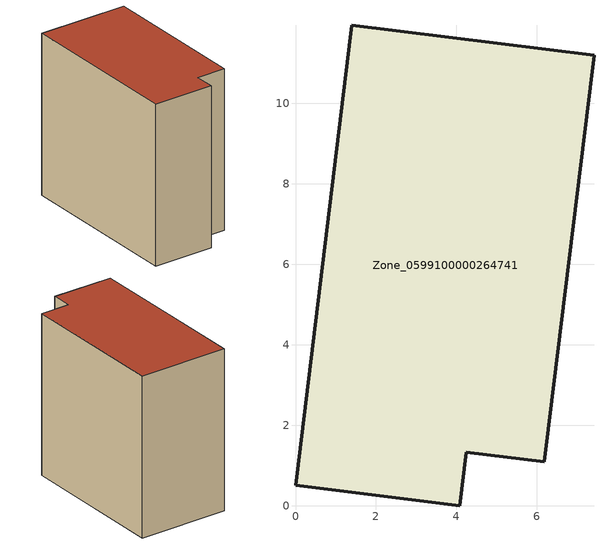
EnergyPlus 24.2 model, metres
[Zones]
Zone_0599100000264741
 floor ground (C_G): 0,0.51 1.4,11.94 7.42,11.19 6.18,1.09 4.24,1.33 4.08,0 z0
 wall outside (C_F): 1.4,11.94 0,0.51 4.08,0 4.24,1.33 6.18,1.09 7.42,11.19 1.4,11.94 z0:10.89
 roof outside (C_R): 7.42,11.19 1.4,11.94 0,0.51 4.08,0 4.24,1.33 6.18,1.09 z10.89
[BUILDING]
Pand.0599100000264741: North Axis=0; Terrain=City; Loads Convergence Tolerance Value=0.04; Temperature Convergence Tolerance Value=0.4; Solar Distribution=FullExterior; Maximum Number of Warmup Days=25; Minimum Number of Warmup Days=1
[Site:Location]
Rotterdam.The.Hague.AP_ZH_NLD Design_Conditions: Latitude=51.96; Longitude=4.45; Time Zone=1; Elevation=-4.5
[SITE:GROUNDTEMPERATURE:BUILDINGSURFACE]
18, 18, 18, 18, 18, 18, 18, 18, 18, 18, 18, 18
[MATERIAL] Thermal Absorptance=0.9; Solar Absorptance=0.7; Visible Absorptance=0.7
Name | Roughness | Thickness | Conductivity | Density | Specific Heat
G.TI.1946 | MediumSmooth | 0.15 | 1 | 540 | 1210
F.TI.1946 | Rough | 0.3 | 0.857143 | 1920 | 840
R.TI.1946 | MediumRough | 0.2 | 0.1 | 1500 | 1000
[CONSTRUCTION]
C_G: G.TI.1946
C_F: F.TI.1946
C_R: R.TI.1946
[ZONE]
Zone_0599100000264741: Type=1; Multiplier=1; Ceiling Height=Autocalculate; Volume=Autocalculate; Floor Area=autocalculate; Part of Total Floor Area=Yes
[ZONEINFILTRATION:DESIGNFLOWRATE]
Infil_Zone_0599100000264741: Zone or ZoneList or Space or SpaceList=Zone_0599100000264741; Schedule=AlwaysOn; Design Flow Rate Calculation Method=Flow/Area; Flow Rate per Floor Area=0.003; Constant Term Coefficient=1; Temperature Term Coefficient=0; Velocity Term Coefficient=0; Velocity Squared Term Coefficient=0
[HVACTEMPLATE:ZONE:IDEALLOADSAIRSYSTEM]
Zone_0599100000264741: Maximum Heating Supply Air Temperature=50; Minimum Cooling Supply Air Temperature=13; Maximum Heating Supply Air Humidity Ratio=0.0156; Minimum Cooling Supply Air Humidity Ratio=0.0077; Heating Limit=NoLimit; Cooling Limit=NoLimit; Dehumidification Control Type=ConstantSensibleHeatRatio; Cooling Sensible Heat Ratio=0.7; Dehumidification Setpoint=60; Humidification Control Type=None; Humidification Setpoint=30; Outdoor Air Method=None; Outdoor Air Flow Rate per Person=0.00944; Outdoor Air Flow Rate per Zone Floor Area=0; Outdoor Air Flow Rate per Zone=0; Demand Controlled Ventilation Type=None; Outdoor Air Economizer Type=NoEconomizer; Heat Recovery Type=None; Sensible Heat Recovery Effectiveness=0.7; Latent Heat Recovery Effectiveness=0.65
[ZONECONTROL:THERMOSTAT]
ThermostatControl_Zone_0599100000264741: Zone or ZoneList=Zone_0599100000264741; Control Type Schedule=DualSetpointControlType; Control 1=Thermostat_Zone_0599100000264741; Temperature Difference Between Cutout And Setpoint=0
[THERMOSTATSETPOINT:DUALSETPOINT]
Thermostat_Zone_0599100000264741: Heating Setpoint Temperature Schedule=HeatingSetpoint_Zone_0599100000264741; Cooling Setpoint Temperature Schedule=CoolingSetpoint_Zone_0599100000264741
[SCHEDULE:COMPACT]
HeatingSetpoint_Zone_0599100000264741: Through: 12/31, For: AllDays, Until: 24:00, 21
CoolingSetpoint_Zone_0599100000264741: Through: 12/31, For: AllDays, Until: 24:00, 24
DualSetpointControlType: Through: 12/31, For: AllDays, Until: 24:00, 4
AlwaysOn: Through: 12/31, For: AllDays, Until: 24:00, 1
